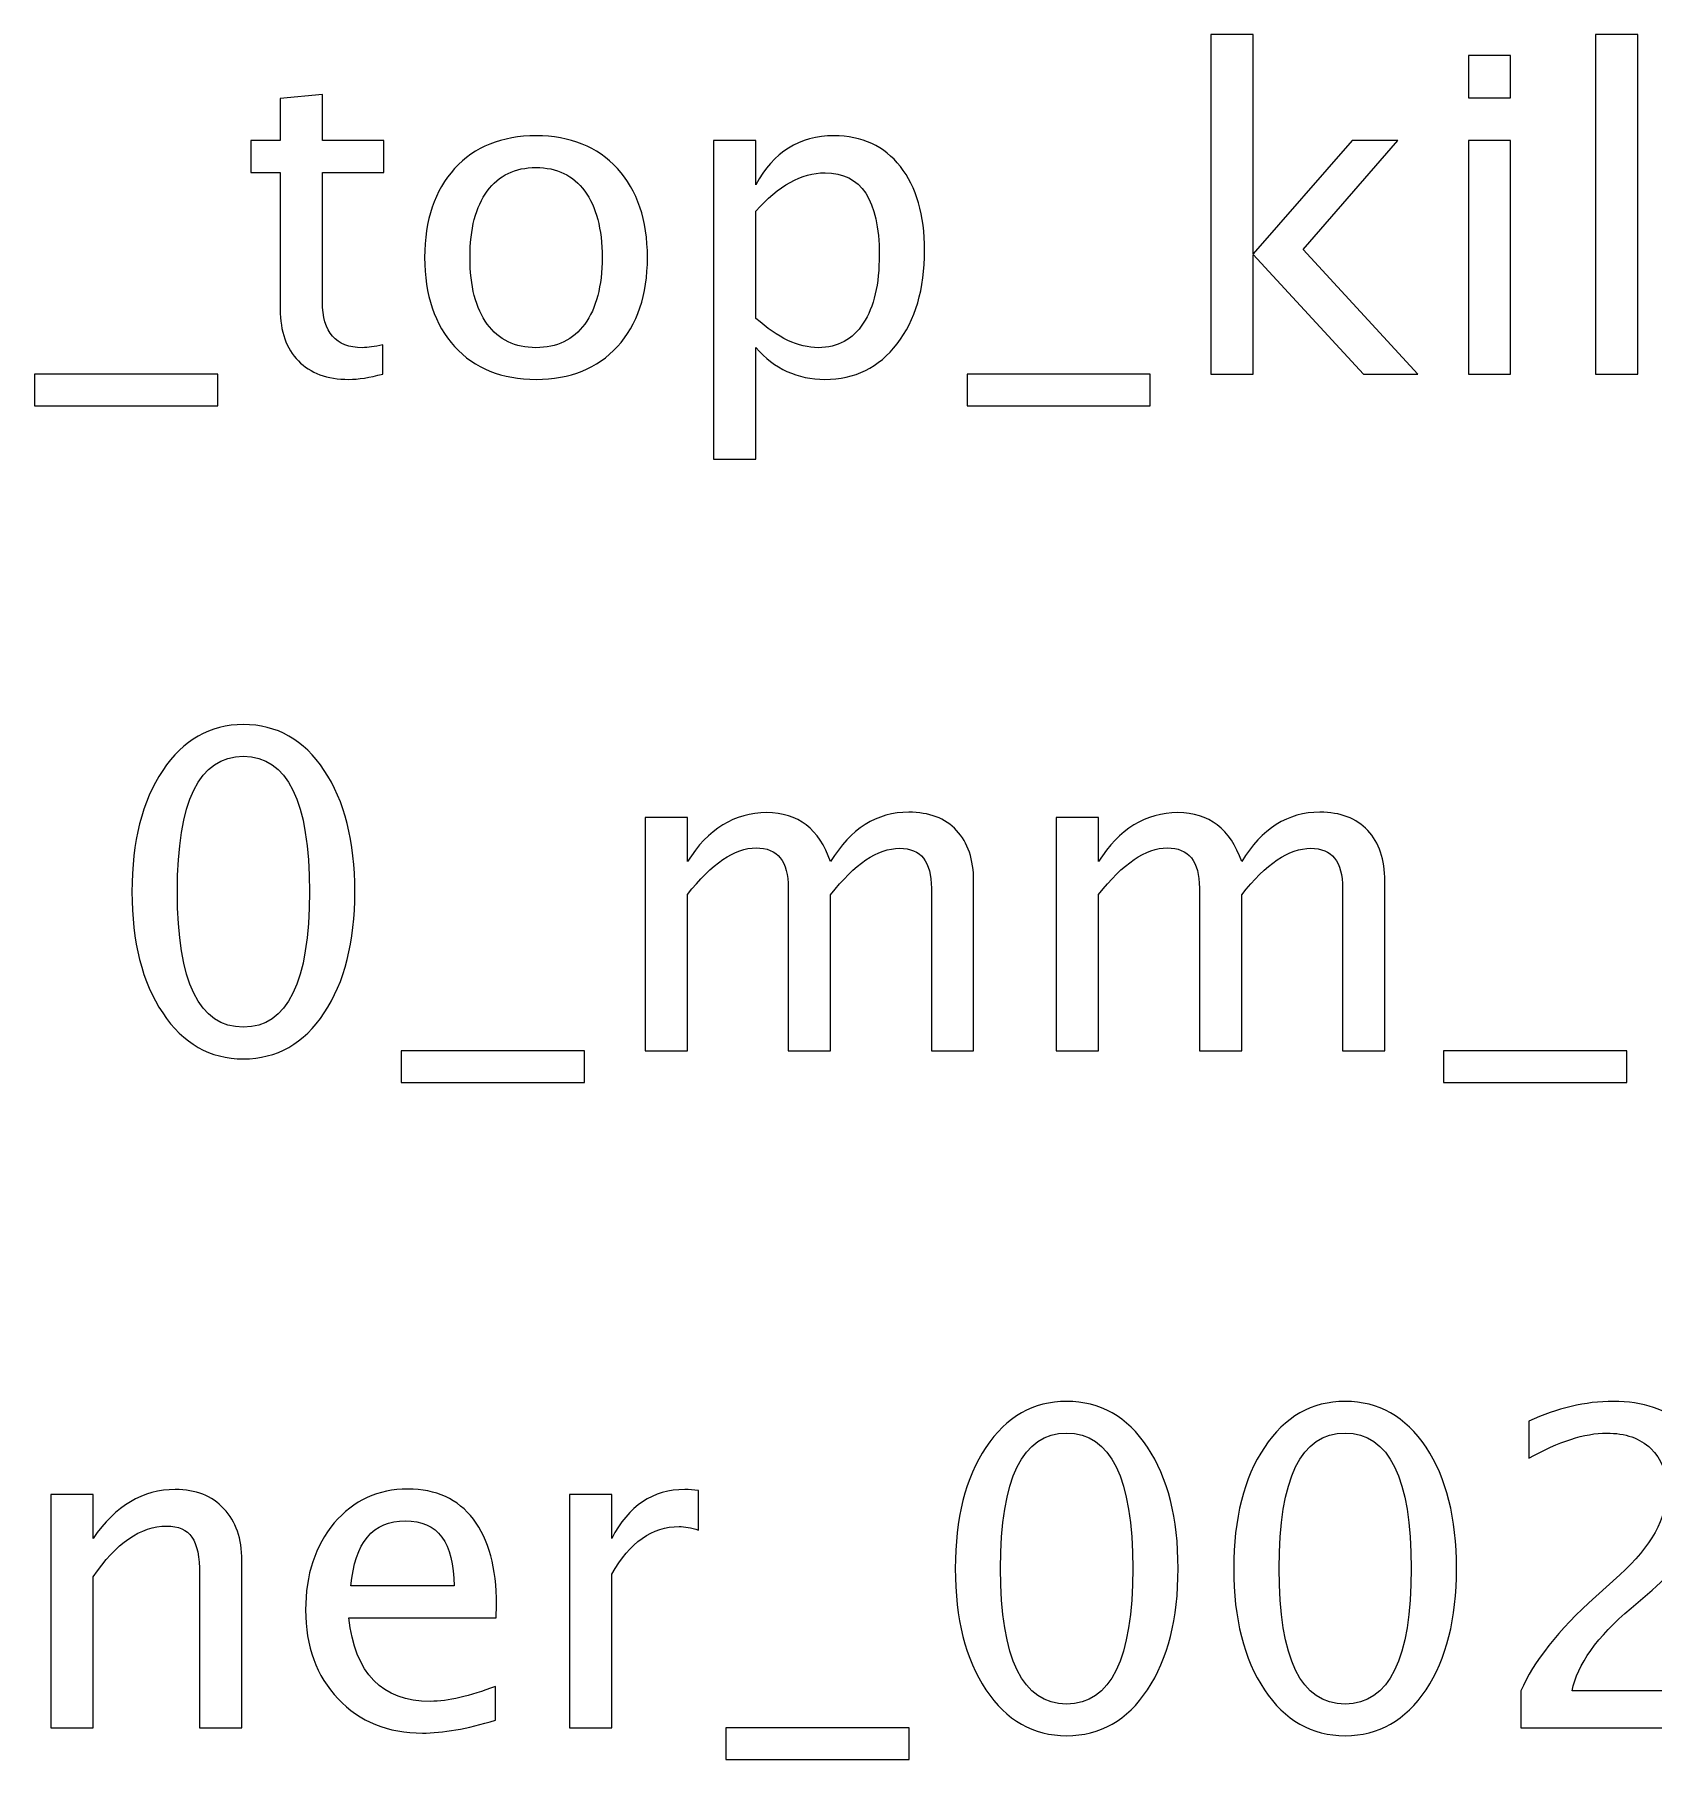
# Model space of a CAD drawing. Header units: centimetres. Extents: x -87 to 69, y -70 to 88.
# Drawn here: x -58.42 to -48.69, y 54.35 to 64.71 of the extents above; entities that cross this region are included whole.
import ezdxf

# ---------------------------------------------------------------- set-up
doc = ezdxf.new("R2010")
doc.units = ezdxf.units.CM
doc.header["$MEASUREMENT"] = 0
doc.layers.add('Layer 1', color=7, linetype='Continuous')

msp = doc.modelspace()

# ---------------------------------------------------------------- linework, layer by layer
at = {"layer": 'Layer 1'}
for points, knots in [([(-51.34969, 62.67044), (-51.34969, 62.67044), (-51.34969, 64.71037), (-51.34969, 64.71037), (-51.34969, 64.71037), (-51.34969, 64.71037), (-51.09569, 64.71037), (-51.09569, 64.71037), (-51.09569, 64.71037), (-51.09569, 64.71037), (-51.09569, 63.39231), (-51.09569, 63.39231), (-51.09569, 63.39231), (-51.09569, 63.39231), (-50.50038, 64.07273), (-50.50038, 64.07273), (-50.50038, 64.07273), (-50.50038, 64.07273), (-50.22609, 64.07273), (-50.22609, 64.07273), (-50.22609, 64.07273), (-50.22609, 64.07273), (-50.79495, 63.41833), (-50.79495, 63.41833), (-50.79495, 63.41833), (-50.79495, 63.41833), (-50.10703, 62.67044), (-50.10703, 62.67044), (-50.10703, 62.67044), (-50.10703, 62.67044), (-50.43423, 62.67044), (-50.43423, 62.67044), (-50.43423, 62.67044), (-50.43423, 62.67044), (-51.09569, 63.38966), (-51.09569, 63.38966), (-51.09569, 63.38966), (-51.09569, 63.38966), (-51.09569, 62.67044), (-51.09569, 62.67044), (-51.09569, 62.67044), (-51.09569, 62.67044), (-51.34969, 62.67044), (-51.34969, 62.67044)], [0, 0, 0, 0, 0.08333333, 0.08333333, 0.08333333, 0.08333333, 0.16666667, 0.16666667, 0.16666667, 0.16666667, 0.25, 0.25, 0.25, 0.25, 0.33333333, 0.33333333, 0.33333333, 0.33333333, 0.41666667, 0.41666667, 0.41666667, 0.41666667, 0.5, 0.5, 0.5, 0.5, 0.58333333, 0.58333333, 0.58333333, 0.58333333, 0.66666667, 0.66666667, 0.66666667, 0.66666667, 0.75, 0.75, 0.75, 0.75, 0.83333333, 0.83333333, 0.83333333, 0.83333333, 1, 1, 1, 1]), ([(-49.03856, 62.67044), (-49.03856, 62.67044), (-49.03856, 64.71037), (-49.03856, 64.71037), (-49.03856, 64.71037), (-49.03856, 64.71037), (-48.78456, 64.71037), (-48.78456, 64.71037), (-48.78456, 64.71037), (-48.78456, 64.71037), (-48.78456, 62.67044), (-48.78456, 62.67044), (-48.78456, 62.67044), (-48.78456, 62.67044), (-49.03856, 62.67044), (-49.03856, 62.67044)], [0, 0, 0, 0, 0.2, 0.2, 0.2, 0.2, 0.4, 0.4, 0.4, 0.4, 0.6, 0.6, 0.6, 0.6, 1, 1, 1, 1]), ([(-49.8032, 64.32938), (-49.8032, 64.32938), (-49.8032, 64.58338), (-49.8032, 64.58338), (-49.8032, 64.58338), (-49.8032, 64.58338), (-49.5492, 64.58338), (-49.5492, 64.58338), (-49.5492, 64.58338), (-49.5492, 64.58338), (-49.5492, 64.32938), (-49.5492, 64.32938), (-49.5492, 64.32938), (-49.5492, 64.32938), (-49.8032, 64.32938), (-49.8032, 64.32938)], [0, 0, 0, 0, 0.2, 0.2, 0.2, 0.2, 0.4, 0.4, 0.4, 0.4, 0.6, 0.6, 0.6, 0.6, 1, 1, 1, 1]), ([(-56.32561, 62.67088), (-56.4041, 62.64927), (-56.47245, 62.63869), (-56.53022, 62.63869), (-56.53022, 62.63869), (-56.65987, 62.63869), (-56.76085, 62.67573), (-56.83317, 62.74981), (-56.83317, 62.74981), (-56.90593, 62.8239), (-56.94209, 62.92664), (-56.94209, 63.0585), (-56.94209, 63.0585), (-56.94209, 63.0585), (-56.94209, 63.88223), (-56.94209, 63.88223), (-56.94209, 63.88223), (-56.94209, 63.88223), (-57.11759, 63.88223), (-57.11759, 63.88223), (-57.11759, 63.88223), (-57.11759, 63.88223), (-57.11759, 64.07273), (-57.11759, 64.07273), (-57.11759, 64.07273), (-57.11759, 64.07273), (-56.94209, 64.07273), (-56.94209, 64.07273), (-56.94209, 64.07273), (-56.94209, 64.07273), (-56.94209, 64.32629), (-56.94209, 64.32629), (-56.94209, 64.32629), (-56.94209, 64.32629), (-56.68809, 64.35054), (-56.68809, 64.35054), (-56.68809, 64.35054), (-56.68809, 64.35054), (-56.68809, 64.07273), (-56.68809, 64.07273), (-56.68809, 64.07273), (-56.68809, 64.07273), (-56.32032, 64.07273), (-56.32032, 64.07273), (-56.32032, 64.07273), (-56.32032, 64.07273), (-56.32032, 63.88223), (-56.32032, 63.88223), (-56.32032, 63.88223), (-56.32032, 63.88223), (-56.68809, 63.88223), (-56.68809, 63.88223), (-56.68809, 63.88223), (-56.68809, 63.88223), (-56.68809, 63.10436), (-56.68809, 63.10436), (-56.68809, 63.10436), (-56.68809, 62.92091), (-56.60827, 62.82919), (-56.44908, 62.82919), (-56.44908, 62.82919), (-56.41513, 62.82919), (-56.37412, 62.83492), (-56.32561, 62.84595), (-56.32561, 62.84595), (-56.32561, 62.84595), (-56.32561, 62.67088), (-56.32561, 62.67088)], [0, 0, 0, 0, 0.05555556, 0.05555556, 0.05555556, 0.05555556, 0.11111111, 0.11111111, 0.11111111, 0.11111111, 0.16666667, 0.16666667, 0.16666667, 0.16666667, 0.22222222, 0.22222222, 0.22222222, 0.22222222, 0.27777778, 0.27777778, 0.27777778, 0.27777778, 0.33333333, 0.33333333, 0.33333333, 0.33333333, 0.38888889, 0.38888889, 0.38888889, 0.38888889, 0.44444444, 0.44444444, 0.44444444, 0.44444444, 0.5, 0.5, 0.5, 0.5, 0.55555556, 0.55555556, 0.55555556, 0.55555556, 0.61111111, 0.61111111, 0.61111111, 0.61111111, 0.66666667, 0.66666667, 0.66666667, 0.66666667, 0.72222222, 0.72222222, 0.72222222, 0.72222222, 0.77777778, 0.77777778, 0.77777778, 0.77777778, 0.83333333, 0.83333333, 0.83333333, 0.83333333, 0.88888889, 0.88888889, 0.88888889, 0.88888889, 1, 1, 1, 1]), ([(-55.40486, 62.63869), (-55.61079, 62.63869), (-55.77395, 62.70439), (-55.8939, 62.8358), (-55.8939, 62.8358), (-56.01428, 62.96721), (-56.07426, 63.14581), (-56.07426, 63.37114), (-56.07426, 63.37114), (-56.07426, 63.59604), (-56.01428, 63.77419), (-55.8939, 63.90516), (-55.8939, 63.90516), (-55.77395, 64.03613), (-55.61079, 64.10183), (-55.40486, 64.10183), (-55.40486, 64.10183), (-55.19893, 64.10183), (-55.03577, 64.03613), (-54.91582, 63.90516), (-54.91582, 63.90516), (-54.79544, 63.77419), (-54.73547, 63.59604), (-54.73547, 63.37114), (-54.73547, 63.37114), (-54.73547, 63.14581), (-54.79544, 62.96721), (-54.91582, 62.8358), (-54.91582, 62.8358), (-55.03577, 62.70439), (-55.19893, 62.63869), (-55.40486, 62.63869)], [0, 0, 0, 0, 0.11111111, 0.11111111, 0.11111111, 0.11111111, 0.22222222, 0.22222222, 0.22222222, 0.22222222, 0.33333333, 0.33333333, 0.33333333, 0.33333333, 0.44444444, 0.44444444, 0.44444444, 0.44444444, 0.55555556, 0.55555556, 0.55555556, 0.55555556, 0.66666667, 0.66666667, 0.66666667, 0.66666667, 0.77777778, 0.77777778, 0.77777778, 0.77777778, 1, 1, 1, 1]), ([(-54.33771, 62.15979), (-54.33771, 62.15979), (-54.33771, 64.07273), (-54.33771, 64.07273), (-54.33771, 64.07273), (-54.33771, 64.07273), (-54.08371, 64.07273), (-54.08371, 64.07273), (-54.08371, 64.07273), (-54.08371, 64.07273), (-54.08371, 63.80771), (-54.08371, 63.80771), (-54.08371, 63.80771), (-53.97964, 64.00394), (-53.8231, 64.10183), (-53.61452, 64.10183), (-53.61452, 64.10183), (-53.44562, 64.10183), (-53.31289, 64.04054), (-53.21588, 63.91751), (-53.21588, 63.91751), (-53.11886, 63.79448), (-53.07036, 63.62647), (-53.07036, 63.41348), (-53.07036, 63.41348), (-53.07036, 63.18153), (-53.12548, 62.99411), (-53.23528, 62.85212), (-53.23528, 62.85212), (-53.34508, 62.70969), (-53.48972, 62.63869), (-53.66876, 62.63869), (-53.66876, 62.63869), (-53.835, 62.63869), (-53.97347, 62.70219), (-54.08371, 62.82963), (-54.08371, 62.82963), (-54.08371, 62.82963), (-54.08371, 62.15979), (-54.08371, 62.15979), (-54.08371, 62.15979), (-54.08371, 62.15979), (-54.33771, 62.15979), (-54.33771, 62.15979)], [0, 0, 0, 0, 0.08333333, 0.08333333, 0.08333333, 0.08333333, 0.16666667, 0.16666667, 0.16666667, 0.16666667, 0.25, 0.25, 0.25, 0.25, 0.33333333, 0.33333333, 0.33333333, 0.33333333, 0.41666667, 0.41666667, 0.41666667, 0.41666667, 0.5, 0.5, 0.5, 0.5, 0.58333333, 0.58333333, 0.58333333, 0.58333333, 0.66666667, 0.66666667, 0.66666667, 0.66666667, 0.75, 0.75, 0.75, 0.75, 0.83333333, 0.83333333, 0.83333333, 0.83333333, 1, 1, 1, 1]), ([(-49.8032, 62.67044), (-49.8032, 62.67044), (-49.8032, 64.07273), (-49.8032, 64.07273), (-49.8032, 64.07273), (-49.8032, 64.07273), (-49.5492, 64.07273), (-49.5492, 64.07273), (-49.5492, 64.07273), (-49.5492, 64.07273), (-49.5492, 62.67044), (-49.5492, 62.67044), (-49.5492, 62.67044), (-49.5492, 62.67044), (-49.8032, 62.67044), (-49.8032, 62.67044)], [0, 0, 0, 0, 0.2, 0.2, 0.2, 0.2, 0.4, 0.4, 0.4, 0.4, 0.6, 0.6, 0.6, 0.6, 1, 1, 1, 1]), ([(-55.4053, 62.82919), (-55.27962, 62.82919), (-55.18173, 62.87637), (-55.11206, 62.97118), (-55.11206, 62.97118), (-55.04282, 63.06555), (-55.00799, 63.19917), (-55.00799, 63.37114), (-55.00799, 63.37114), (-55.00799, 63.54268), (-55.04282, 63.67586), (-55.11206, 63.77022), (-55.11206, 63.77022), (-55.18173, 63.86415), (-55.27962, 63.91133), (-55.4053, 63.91133), (-55.4053, 63.91133), (-55.53142, 63.91133), (-55.62931, 63.86415), (-55.69811, 63.77022), (-55.69811, 63.77022), (-55.76734, 63.67586), (-55.80173, 63.54268), (-55.80173, 63.37114), (-55.80173, 63.37114), (-55.80173, 63.19917), (-55.76734, 63.06555), (-55.69811, 62.97118), (-55.69811, 62.97118), (-55.62931, 62.87637), (-55.53142, 62.82919), (-55.4053, 62.82919)], [0, 0, 0, 0, 0.11111111, 0.11111111, 0.11111111, 0.11111111, 0.22222222, 0.22222222, 0.22222222, 0.22222222, 0.33333333, 0.33333333, 0.33333333, 0.33333333, 0.44444444, 0.44444444, 0.44444444, 0.44444444, 0.55555556, 0.55555556, 0.55555556, 0.55555556, 0.66666667, 0.66666667, 0.66666667, 0.66666667, 0.77777778, 0.77777778, 0.77777778, 0.77777778, 1, 1, 1, 1]), ([(-54.08371, 63.0047), (-53.95274, 62.88784), (-53.82795, 62.82919), (-53.70933, 62.82919), (-53.70933, 62.82919), (-53.59247, 62.82919), (-53.50207, 62.87814), (-53.43857, 62.97559), (-53.43857, 62.97559), (-53.37463, 63.07305), (-53.34288, 63.21019), (-53.34288, 63.38746), (-53.34288, 63.38746), (-53.34288, 63.71554), (-53.45136, 63.87958), (-53.66832, 63.87958), (-53.66832, 63.87958), (-53.81031, 63.87958), (-53.94877, 63.80286), (-54.08371, 63.64896), (-54.08371, 63.64896), (-54.08371, 63.64896), (-54.08371, 63.0047), (-54.08371, 63.0047)], [0, 0, 0, 0, 0.14285714, 0.14285714, 0.14285714, 0.14285714, 0.28571429, 0.28571429, 0.28571429, 0.28571429, 0.42857143, 0.42857143, 0.42857143, 0.42857143, 0.57142857, 0.57142857, 0.57142857, 0.57142857, 0.71428571, 0.71428571, 0.71428571, 0.71428571, 1, 1, 1, 1]), ([(-58.41846, 62.47994), (-58.41846, 62.47994), (-58.41846, 62.67044), (-58.41846, 62.67044), (-58.41846, 62.67044), (-58.41846, 62.67044), (-57.31779, 62.67044), (-57.31779, 62.67044), (-57.31779, 62.67044), (-57.31779, 62.67044), (-57.31779, 62.47994), (-57.31779, 62.47994), (-57.31779, 62.47994), (-57.31779, 62.47994), (-58.41846, 62.47994), (-58.41846, 62.47994)], [0, 0, 0, 0, 0.2, 0.2, 0.2, 0.2, 0.4, 0.4, 0.4, 0.4, 0.6, 0.6, 0.6, 0.6, 1, 1, 1, 1]), ([(-52.81548, 62.47994), (-52.81548, 62.47994), (-52.81548, 62.67044), (-52.81548, 62.67044), (-52.81548, 62.67044), (-52.81548, 62.67044), (-51.71481, 62.67044), (-51.71481, 62.67044), (-51.71481, 62.67044), (-51.71481, 62.67044), (-51.71481, 62.47994), (-51.71481, 62.47994), (-51.71481, 62.47994), (-51.71481, 62.47994), (-52.81548, 62.47994), (-52.81548, 62.47994)], [0, 0, 0, 0, 0.2, 0.2, 0.2, 0.2, 0.4, 0.4, 0.4, 0.4, 0.6, 0.6, 0.6, 0.6, 1, 1, 1, 1]), ([(-57.16322, 58.55706), (-57.36386, 58.55706), (-57.5257, 58.64922), (-57.64829, 58.8331), (-57.64829, 58.8331), (-57.77132, 59.01699), (-57.83261, 59.25952), (-57.83261, 59.56115), (-57.83261, 59.56115), (-57.83261, 59.86277), (-57.77132, 60.10531), (-57.64829, 60.28919), (-57.64829, 60.28919), (-57.5257, 60.47308), (-57.36386, 60.56524), (-57.16322, 60.56524), (-57.16322, 60.56524), (-56.96169, 60.56524), (-56.79986, 60.47352), (-56.67727, 60.29007), (-56.67727, 60.29007), (-56.55512, 60.10663), (-56.49382, 59.86365), (-56.49382, 59.56115), (-56.49382, 59.56115), (-56.49382, 59.25952), (-56.55512, 59.01699), (-56.67727, 58.8331), (-56.67727, 58.8331), (-56.79986, 58.64922), (-56.96169, 58.55706), (-57.16322, 58.55706)], [0, 0, 0, 0, 0.11111111, 0.11111111, 0.11111111, 0.11111111, 0.22222222, 0.22222222, 0.22222222, 0.22222222, 0.33333333, 0.33333333, 0.33333333, 0.33333333, 0.44444444, 0.44444444, 0.44444444, 0.44444444, 0.55555556, 0.55555556, 0.55555556, 0.55555556, 0.66666667, 0.66666667, 0.66666667, 0.66666667, 0.77777778, 0.77777778, 0.77777778, 0.77777778, 1, 1, 1, 1]), ([(-57.16366, 58.74755), (-56.89863, 58.74755), (-56.76634, 59.01875), (-56.76634, 59.56115), (-56.76634, 59.56115), (-56.76634, 60.10354), (-56.89863, 60.37474), (-57.16366, 60.37474), (-57.16366, 60.37474), (-57.4278, 60.37474), (-57.56009, 60.10354), (-57.56009, 59.56115), (-57.56009, 59.56115), (-57.56009, 59.01875), (-57.4278, 58.74755), (-57.16366, 58.74755)], [0, 0, 0, 0, 0.2, 0.2, 0.2, 0.2, 0.4, 0.4, 0.4, 0.4, 0.6, 0.6, 0.6, 0.6, 1, 1, 1, 1]), ([(-54.74934, 58.60468), (-54.74934, 58.60468), (-54.74934, 60.00697), (-54.74934, 60.00697), (-54.74934, 60.00697), (-54.74934, 60.00697), (-54.49534, 60.00697), (-54.49534, 60.00697), (-54.49534, 60.00697), (-54.49534, 60.00697), (-54.49534, 59.74195), (-54.49534, 59.74195), (-54.49534, 59.74195), (-54.37143, 59.93818), (-54.21268, 60.03607), (-54.01821, 60.03607), (-54.01821, 60.03607), (-53.8308, 60.03607), (-53.70336, 59.93818), (-53.63545, 59.74195), (-53.63545, 59.74195), (-53.51506, 59.93994), (-53.35807, 60.03872), (-53.16537, 60.03872), (-53.16537, 60.03872), (-53.04234, 60.03872), (-52.94665, 60.00256), (-52.8783, 59.9298), (-52.8783, 59.9298), (-52.80995, 59.85704), (-52.77555, 59.75518), (-52.77555, 59.62421), (-52.77555, 59.62421), (-52.77555, 59.62421), (-52.77555, 58.60468), (-52.77555, 58.60468), (-52.77555, 58.60468), (-52.77555, 58.60468), (-53.02955, 58.60468), (-53.02955, 58.60468), (-53.02955, 58.60468), (-53.02955, 58.60468), (-53.02955, 59.58231), (-53.02955, 59.58231), (-53.02955, 59.58231), (-53.02955, 59.74195), (-53.09305, 59.82176), (-53.22005, 59.82176), (-53.22005, 59.82176), (-53.3519, 59.82176), (-53.49037, 59.72872), (-53.63545, 59.54219), (-53.63545, 59.54219), (-53.63545, 59.54219), (-53.63545, 58.60468), (-53.63545, 58.60468), (-53.63545, 58.60468), (-53.63545, 58.60468), (-53.88945, 58.60468), (-53.88945, 58.60468), (-53.88945, 58.60468), (-53.88945, 58.60468), (-53.88945, 59.5832), (-53.88945, 59.5832), (-53.88945, 59.5832), (-53.88945, 59.74415), (-53.95383, 59.82441), (-54.08303, 59.82441), (-54.08303, 59.82441), (-54.21135, 59.82441), (-54.34894, 59.73092), (-54.49534, 59.54351), (-54.49534, 59.54351), (-54.49534, 59.54351), (-54.49534, 58.60468), (-54.49534, 58.60468), (-54.49534, 58.60468), (-54.49534, 58.60468), (-54.74934, 58.60468), (-54.74934, 58.60468)], [0, 0, 0, 0, 0.04761905, 0.04761905, 0.04761905, 0.04761905, 0.0952381, 0.0952381, 0.0952381, 0.0952381, 0.14285714, 0.14285714, 0.14285714, 0.14285714, 0.19047619, 0.19047619, 0.19047619, 0.19047619, 0.23809524, 0.23809524, 0.23809524, 0.23809524, 0.28571429, 0.28571429, 0.28571429, 0.28571429, 0.33333333, 0.33333333, 0.33333333, 0.33333333, 0.38095238, 0.38095238, 0.38095238, 0.38095238, 0.42857143, 0.42857143, 0.42857143, 0.42857143, 0.47619048, 0.47619048, 0.47619048, 0.47619048, 0.52380952, 0.52380952, 0.52380952, 0.52380952, 0.57142857, 0.57142857, 0.57142857, 0.57142857, 0.61904762, 0.61904762, 0.61904762, 0.61904762, 0.66666667, 0.66666667, 0.66666667, 0.66666667, 0.71428571, 0.71428571, 0.71428571, 0.71428571, 0.76190476, 0.76190476, 0.76190476, 0.76190476, 0.80952381, 0.80952381, 0.80952381, 0.80952381, 0.85714286, 0.85714286, 0.85714286, 0.85714286, 0.9047619, 0.9047619, 0.9047619, 0.9047619, 1, 1, 1, 1]), ([(-52.27902, 58.60468), (-52.27902, 58.60468), (-52.27902, 60.00697), (-52.27902, 60.00697), (-52.27902, 60.00697), (-52.27902, 60.00697), (-52.02502, 60.00697), (-52.02502, 60.00697), (-52.02502, 60.00697), (-52.02502, 60.00697), (-52.02502, 59.74195), (-52.02502, 59.74195), (-52.02502, 59.74195), (-51.90111, 59.93818), (-51.74236, 60.03607), (-51.54789, 60.03607), (-51.54789, 60.03607), (-51.36048, 60.03607), (-51.23304, 59.93818), (-51.16513, 59.74195), (-51.16513, 59.74195), (-51.04474, 59.93994), (-50.88775, 60.03872), (-50.69505, 60.03872), (-50.69505, 60.03872), (-50.57202, 60.03872), (-50.47633, 60.00256), (-50.40798, 59.9298), (-50.40798, 59.9298), (-50.33963, 59.85704), (-50.30523, 59.75518), (-50.30523, 59.62421), (-50.30523, 59.62421), (-50.30523, 59.62421), (-50.30523, 58.60468), (-50.30523, 58.60468), (-50.30523, 58.60468), (-50.30523, 58.60468), (-50.55923, 58.60468), (-50.55923, 58.60468), (-50.55923, 58.60468), (-50.55923, 58.60468), (-50.55923, 59.58231), (-50.55923, 59.58231), (-50.55923, 59.58231), (-50.55923, 59.74195), (-50.62273, 59.82176), (-50.74973, 59.82176), (-50.74973, 59.82176), (-50.88158, 59.82176), (-51.02005, 59.72872), (-51.16513, 59.54219), (-51.16513, 59.54219), (-51.16513, 59.54219), (-51.16513, 58.60468), (-51.16513, 58.60468), (-51.16513, 58.60468), (-51.16513, 58.60468), (-51.41913, 58.60468), (-51.41913, 58.60468), (-51.41913, 58.60468), (-51.41913, 58.60468), (-51.41913, 59.5832), (-51.41913, 59.5832), (-51.41913, 59.5832), (-51.41913, 59.74415), (-51.48351, 59.82441), (-51.61271, 59.82441), (-51.61271, 59.82441), (-51.74103, 59.82441), (-51.87862, 59.73092), (-52.02502, 59.54351), (-52.02502, 59.54351), (-52.02502, 59.54351), (-52.02502, 58.60468), (-52.02502, 58.60468), (-52.02502, 58.60468), (-52.02502, 58.60468), (-52.27902, 58.60468), (-52.27902, 58.60468)], [0, 0, 0, 0, 0.04761905, 0.04761905, 0.04761905, 0.04761905, 0.0952381, 0.0952381, 0.0952381, 0.0952381, 0.14285714, 0.14285714, 0.14285714, 0.14285714, 0.19047619, 0.19047619, 0.19047619, 0.19047619, 0.23809524, 0.23809524, 0.23809524, 0.23809524, 0.28571429, 0.28571429, 0.28571429, 0.28571429, 0.33333333, 0.33333333, 0.33333333, 0.33333333, 0.38095238, 0.38095238, 0.38095238, 0.38095238, 0.42857143, 0.42857143, 0.42857143, 0.42857143, 0.47619048, 0.47619048, 0.47619048, 0.47619048, 0.52380952, 0.52380952, 0.52380952, 0.52380952, 0.57142857, 0.57142857, 0.57142857, 0.57142857, 0.61904762, 0.61904762, 0.61904762, 0.61904762, 0.66666667, 0.66666667, 0.66666667, 0.66666667, 0.71428571, 0.71428571, 0.71428571, 0.71428571, 0.76190476, 0.76190476, 0.76190476, 0.76190476, 0.80952381, 0.80952381, 0.80952381, 0.80952381, 0.85714286, 0.85714286, 0.85714286, 0.85714286, 0.9047619, 0.9047619, 0.9047619, 0.9047619, 1, 1, 1, 1]), ([(-56.21513, 58.41418), (-56.21513, 58.41418), (-56.21513, 58.60468), (-56.21513, 58.60468), (-56.21513, 58.60468), (-56.21513, 58.60468), (-55.11446, 58.60468), (-55.11446, 58.60468), (-55.11446, 58.60468), (-55.11446, 58.60468), (-55.11446, 58.41418), (-55.11446, 58.41418), (-55.11446, 58.41418), (-55.11446, 58.41418), (-56.21513, 58.41418), (-56.21513, 58.41418)], [0, 0, 0, 0, 0.2, 0.2, 0.2, 0.2, 0.4, 0.4, 0.4, 0.4, 0.6, 0.6, 0.6, 0.6, 1, 1, 1, 1]), ([(-49.95158, 58.41418), (-49.95158, 58.41418), (-49.95158, 58.60468), (-49.95158, 58.60468), (-49.95158, 58.60468), (-49.95158, 58.60468), (-48.85091, 58.60468), (-48.85091, 58.60468), (-48.85091, 58.60468), (-48.85091, 58.60468), (-48.85091, 58.41418), (-48.85091, 58.41418), (-48.85091, 58.41418), (-48.85091, 58.41418), (-49.95158, 58.41418), (-49.95158, 58.41418)], [0, 0, 0, 0, 0.2, 0.2, 0.2, 0.2, 0.4, 0.4, 0.4, 0.4, 0.6, 0.6, 0.6, 0.6, 1, 1, 1, 1]), ([(-52.21665, 54.4913), (-52.41729, 54.4913), (-52.57913, 54.58346), (-52.70172, 54.76734), (-52.70172, 54.76734), (-52.82475, 54.95123), (-52.88604, 55.19376), (-52.88604, 55.49539), (-52.88604, 55.49539), (-52.88604, 55.79701), (-52.82475, 56.03955), (-52.70172, 56.22343), (-52.70172, 56.22343), (-52.57913, 56.40732), (-52.41729, 56.49948), (-52.21665, 56.49948), (-52.21665, 56.49948), (-52.01512, 56.49948), (-51.85329, 56.40776), (-51.7307, 56.22431), (-51.7307, 56.22431), (-51.60855, 56.04087), (-51.54725, 55.79789), (-51.54725, 55.49539), (-51.54725, 55.49539), (-51.54725, 55.19376), (-51.60855, 54.95123), (-51.7307, 54.76734), (-51.7307, 54.76734), (-51.85329, 54.58346), (-52.01512, 54.4913), (-52.21665, 54.4913)], [0, 0, 0, 0, 0.11111111, 0.11111111, 0.11111111, 0.11111111, 0.22222222, 0.22222222, 0.22222222, 0.22222222, 0.33333333, 0.33333333, 0.33333333, 0.33333333, 0.44444444, 0.44444444, 0.44444444, 0.44444444, 0.55555556, 0.55555556, 0.55555556, 0.55555556, 0.66666667, 0.66666667, 0.66666667, 0.66666667, 0.77777778, 0.77777778, 0.77777778, 0.77777778, 1, 1, 1, 1]), ([(-50.5436, 54.4913), (-50.74424, 54.4913), (-50.90608, 54.58346), (-51.02867, 54.76734), (-51.02867, 54.76734), (-51.1517, 54.95123), (-51.21299, 55.19376), (-51.21299, 55.49539), (-51.21299, 55.49539), (-51.21299, 55.79701), (-51.1517, 56.03955), (-51.02867, 56.22343), (-51.02867, 56.22343), (-50.90608, 56.40732), (-50.74424, 56.49948), (-50.5436, 56.49948), (-50.5436, 56.49948), (-50.34207, 56.49948), (-50.18024, 56.40776), (-50.05765, 56.22431), (-50.05765, 56.22431), (-49.9355, 56.04087), (-49.8742, 55.79789), (-49.8742, 55.49539), (-49.8742, 55.49539), (-49.8742, 55.19376), (-49.9355, 54.95123), (-50.05765, 54.76734), (-50.05765, 54.76734), (-50.18024, 54.58346), (-50.34207, 54.4913), (-50.5436, 54.4913)], [0, 0, 0, 0, 0.11111111, 0.11111111, 0.11111111, 0.11111111, 0.22222222, 0.22222222, 0.22222222, 0.22222222, 0.33333333, 0.33333333, 0.33333333, 0.33333333, 0.44444444, 0.44444444, 0.44444444, 0.44444444, 0.55555556, 0.55555556, 0.55555556, 0.55555556, 0.66666667, 0.66666667, 0.66666667, 0.66666667, 0.77777778, 0.77777778, 0.77777778, 0.77777778, 1, 1, 1, 1]), ([(-49.48703, 54.53892), (-49.48703, 54.53892), (-49.48703, 54.76117), (-49.48703, 54.76117), (-49.48703, 54.76117), (-49.41294, 54.93447), (-49.26345, 55.12365), (-49.03812, 55.32782), (-49.03812, 55.32782), (-49.03812, 55.32782), (-48.8926, 55.45835), (-48.8926, 55.45835), (-48.8926, 55.45835), (-48.70518, 55.62856), (-48.61126, 55.79701), (-48.61126, 55.96458), (-48.61126, 55.96458), (-48.61126, 56.07174), (-48.64345, 56.15552), (-48.70739, 56.21682), (-48.70739, 56.21682), (-48.77133, 56.27811), (-48.85996, 56.30898), (-48.97241, 56.30898), (-48.97241, 56.30898), (-49.10382, 56.30898), (-49.25948, 56.25871), (-49.4394, 56.15817), (-49.4394, 56.15817), (-49.4394, 56.15817), (-49.4394, 56.38042), (-49.4394, 56.38042), (-49.4394, 56.38042), (-49.26963, 56.45979), (-49.10073, 56.49948), (-48.93228, 56.49948), (-48.93228, 56.49948), (-48.75325, 56.49948), (-48.60949, 56.45141), (-48.50101, 56.35484), (-48.50101, 56.35484), (-48.39298, 56.25827), (-48.33874, 56.13039), (-48.33874, 55.97075), (-48.33874, 55.97075), (-48.33874, 55.8561), (-48.36608, 55.75424), (-48.42076, 55.6656), (-48.42076, 55.6656), (-48.47588, 55.57653), (-48.57774, 55.46893), (-48.72723, 55.34193), (-48.72723, 55.34193), (-48.72723, 55.34193), (-48.82557, 55.25814), (-48.82557, 55.25814), (-48.82557, 55.25814), (-49.03018, 55.08484), (-49.14836, 54.91904), (-49.18011, 54.76117), (-49.18011, 54.76117), (-49.18011, 54.76117), (-48.34667, 54.76117), (-48.34667, 54.76117), (-48.34667, 54.76117), (-48.34667, 54.76117), (-48.34667, 54.53892), (-48.34667, 54.53892), (-48.34667, 54.53892), (-48.34667, 54.53892), (-49.48703, 54.53892), (-49.48703, 54.53892)], [0, 0, 0, 0, 0.05263158, 0.05263158, 0.05263158, 0.05263158, 0.10526316, 0.10526316, 0.10526316, 0.10526316, 0.15789474, 0.15789474, 0.15789474, 0.15789474, 0.21052632, 0.21052632, 0.21052632, 0.21052632, 0.26315789, 0.26315789, 0.26315789, 0.26315789, 0.31578947, 0.31578947, 0.31578947, 0.31578947, 0.36842105, 0.36842105, 0.36842105, 0.36842105, 0.42105263, 0.42105263, 0.42105263, 0.42105263, 0.47368421, 0.47368421, 0.47368421, 0.47368421, 0.52631579, 0.52631579, 0.52631579, 0.52631579, 0.57894737, 0.57894737, 0.57894737, 0.57894737, 0.63157895, 0.63157895, 0.63157895, 0.63157895, 0.68421053, 0.68421053, 0.68421053, 0.68421053, 0.73684211, 0.73684211, 0.73684211, 0.73684211, 0.78947368, 0.78947368, 0.78947368, 0.78947368, 0.84210526, 0.84210526, 0.84210526, 0.84210526, 0.89473684, 0.89473684, 0.89473684, 0.89473684, 1, 1, 1, 1]), ([(-52.21709, 54.68179), (-51.95206, 54.68179), (-51.81977, 54.95299), (-51.81977, 55.49539), (-51.81977, 55.49539), (-51.81977, 56.03778), (-51.95206, 56.30898), (-52.21709, 56.30898), (-52.21709, 56.30898), (-52.48123, 56.30898), (-52.61352, 56.03778), (-52.61352, 55.49539), (-52.61352, 55.49539), (-52.61352, 54.95299), (-52.48123, 54.68179), (-52.21709, 54.68179)], [0, 0, 0, 0, 0.2, 0.2, 0.2, 0.2, 0.4, 0.4, 0.4, 0.4, 0.6, 0.6, 0.6, 0.6, 1, 1, 1, 1]), ([(-50.54404, 54.68179), (-50.27901, 54.68179), (-50.14672, 54.95299), (-50.14672, 55.49539), (-50.14672, 55.49539), (-50.14672, 56.03778), (-50.27901, 56.30898), (-50.54404, 56.30898), (-50.54404, 56.30898), (-50.80818, 56.30898), (-50.94047, 56.03778), (-50.94047, 55.49539), (-50.94047, 55.49539), (-50.94047, 54.95299), (-50.80818, 54.68179), (-50.54404, 54.68179)], [0, 0, 0, 0, 0.2, 0.2, 0.2, 0.2, 0.4, 0.4, 0.4, 0.4, 0.6, 0.6, 0.6, 0.6, 1, 1, 1, 1]), ([(-58.32058, 54.53892), (-58.32058, 54.53892), (-58.32058, 55.94121), (-58.32058, 55.94121), (-58.32058, 55.94121), (-58.32058, 55.94121), (-58.06658, 55.94121), (-58.06658, 55.94121), (-58.06658, 55.94121), (-58.06658, 55.94121), (-58.06658, 55.67619), (-58.06658, 55.67619), (-58.06658, 55.67619), (-57.93208, 55.87242), (-57.76716, 55.97031), (-57.57225, 55.97031), (-57.57225, 55.97031), (-57.44966, 55.97031), (-57.35221, 55.93195), (-57.28033, 55.85478), (-57.28033, 55.85478), (-57.20845, 55.77805), (-57.17229, 55.67442), (-57.17229, 55.54478), (-57.17229, 55.54478), (-57.17229, 55.54478), (-57.17229, 54.53892), (-57.17229, 54.53892), (-57.17229, 54.53892), (-57.17229, 54.53892), (-57.42629, 54.53892), (-57.42629, 54.53892), (-57.42629, 54.53892), (-57.42629, 54.53892), (-57.42629, 55.46187), (-57.42629, 55.46187), (-57.42629, 55.46187), (-57.42629, 55.56594), (-57.44172, 55.64003), (-57.47215, 55.68412), (-57.47215, 55.68412), (-57.50302, 55.72866), (-57.55373, 55.75071), (-57.62473, 55.75071), (-57.62473, 55.75071), (-57.78083, 55.75071), (-57.92812, 55.64885), (-58.06658, 55.44512), (-58.06658, 55.44512), (-58.06658, 55.44512), (-58.06658, 54.53892), (-58.06658, 54.53892), (-58.06658, 54.53892), (-58.06658, 54.53892), (-58.32058, 54.53892), (-58.32058, 54.53892)], [0, 0, 0, 0, 0.06666667, 0.06666667, 0.06666667, 0.06666667, 0.13333333, 0.13333333, 0.13333333, 0.13333333, 0.2, 0.2, 0.2, 0.2, 0.26666667, 0.26666667, 0.26666667, 0.26666667, 0.33333333, 0.33333333, 0.33333333, 0.33333333, 0.4, 0.4, 0.4, 0.4, 0.46666667, 0.46666667, 0.46666667, 0.46666667, 0.53333333, 0.53333333, 0.53333333, 0.53333333, 0.6, 0.6, 0.6, 0.6, 0.66666667, 0.66666667, 0.66666667, 0.66666667, 0.73333333, 0.73333333, 0.73333333, 0.73333333, 0.8, 0.8, 0.8, 0.8, 0.86666667, 0.86666667, 0.86666667, 0.86666667, 1, 1, 1, 1]), ([(-55.64917, 54.5839), (-55.81983, 54.53275), (-55.96579, 54.50717), (-56.0875, 54.50717), (-56.0875, 54.50717), (-56.2952, 54.50717), (-56.46409, 54.57596), (-56.59417, 54.7131), (-56.59417, 54.7131), (-56.72426, 54.85025), (-56.78953, 55.02796), (-56.78953, 55.24668), (-56.78953, 55.24668), (-56.78953, 55.45879), (-56.7322, 55.63297), (-56.61711, 55.76923), (-56.61711, 55.76923), (-56.50201, 55.90505), (-56.35473, 55.97296), (-56.17525, 55.97296), (-56.17525, 55.97296), (-56.00548, 55.97296), (-55.87407, 55.91255), (-55.78146, 55.79172), (-55.78146, 55.79172), (-55.68886, 55.67089), (-55.64256, 55.4998), (-55.64256, 55.27799), (-55.64256, 55.27799), (-55.64256, 55.27799), (-55.64388, 55.20038), (-55.64388, 55.20038), (-55.64388, 55.20038), (-55.64388, 55.20038), (-56.53023, 55.20038), (-56.53023, 55.20038), (-56.53023, 55.20038), (-56.49319, 54.86524), (-56.32959, 54.69767), (-56.03987, 54.69767), (-56.03987, 54.69767), (-55.9336, 54.69767), (-55.80351, 54.72766), (-55.64917, 54.78763), (-55.64917, 54.78763), (-55.64917, 54.78763), (-55.64917, 54.5839), (-55.64917, 54.5839)], [0, 0, 0, 0, 0.07692308, 0.07692308, 0.07692308, 0.07692308, 0.15384615, 0.15384615, 0.15384615, 0.15384615, 0.23076923, 0.23076923, 0.23076923, 0.23076923, 0.30769231, 0.30769231, 0.30769231, 0.30769231, 0.38461538, 0.38461538, 0.38461538, 0.38461538, 0.46153846, 0.46153846, 0.46153846, 0.46153846, 0.53846154, 0.53846154, 0.53846154, 0.53846154, 0.61538462, 0.61538462, 0.61538462, 0.61538462, 0.69230769, 0.69230769, 0.69230769, 0.69230769, 0.76923077, 0.76923077, 0.76923077, 0.76923077, 0.84615385, 0.84615385, 0.84615385, 0.84615385, 1, 1, 1, 1]), ([(-55.20423, 54.53892), (-55.20423, 54.53892), (-55.20423, 55.94121), (-55.20423, 55.94121), (-55.20423, 55.94121), (-55.20423, 55.94121), (-54.95023, 55.94121), (-54.95023, 55.94121), (-54.95023, 55.94121), (-54.95023, 55.94121), (-54.95023, 55.67619), (-54.95023, 55.67619), (-54.95023, 55.67619), (-54.84925, 55.87242), (-54.70285, 55.97031), (-54.51058, 55.97031), (-54.51058, 55.97031), (-54.48456, 55.97031), (-54.45722, 55.96811), (-54.429, 55.9637), (-54.429, 55.9637), (-54.429, 55.9637), (-54.429, 55.72602), (-54.429, 55.72602), (-54.429, 55.72602), (-54.4731, 55.74057), (-54.5119, 55.74806), (-54.54542, 55.74806), (-54.54542, 55.74806), (-54.70681, 55.74806), (-54.84175, 55.65281), (-54.95023, 55.46187), (-54.95023, 55.46187), (-54.95023, 55.46187), (-54.95023, 54.53892), (-54.95023, 54.53892), (-54.95023, 54.53892), (-54.95023, 54.53892), (-55.20423, 54.53892), (-55.20423, 54.53892)], [0, 0, 0, 0, 0.09090909, 0.09090909, 0.09090909, 0.09090909, 0.18181818, 0.18181818, 0.18181818, 0.18181818, 0.27272727, 0.27272727, 0.27272727, 0.27272727, 0.36363636, 0.36363636, 0.36363636, 0.36363636, 0.45454545, 0.45454545, 0.45454545, 0.45454545, 0.54545455, 0.54545455, 0.54545455, 0.54545455, 0.63636364, 0.63636364, 0.63636364, 0.63636364, 0.72727273, 0.72727273, 0.72727273, 0.72727273, 0.81818182, 0.81818182, 0.81818182, 0.81818182, 1, 1, 1, 1]), ([(-56.517, 55.39088), (-56.517, 55.39088), (-55.89788, 55.39088), (-55.89788, 55.39088), (-55.89788, 55.39088), (-55.89788, 55.65193), (-55.99534, 55.78246), (-56.1898, 55.78246), (-56.1898, 55.78246), (-56.3856, 55.78246), (-56.49452, 55.65193), (-56.517, 55.39088)], [0, 0, 0, 0, 0.25, 0.25, 0.25, 0.25, 0.5, 0.5, 0.5, 0.5, 1, 1, 1, 1]), ([(-54.26452, 54.34842), (-54.26452, 54.34842), (-54.26452, 54.53892), (-54.26452, 54.53892), (-54.26452, 54.53892), (-54.26452, 54.53892), (-53.16385, 54.53892), (-53.16385, 54.53892), (-53.16385, 54.53892), (-53.16385, 54.53892), (-53.16385, 54.34842), (-53.16385, 54.34842), (-53.16385, 54.34842), (-53.16385, 54.34842), (-54.26452, 54.34842), (-54.26452, 54.34842)], [0, 0, 0, 0, 0.2, 0.2, 0.2, 0.2, 0.4, 0.4, 0.4, 0.4, 0.6, 0.6, 0.6, 0.6, 1, 1, 1, 1])]:
    msp.add_open_spline(points, degree=3, knots=knots, dxfattribs=at)

doc.saveas('drawing.dxf')
